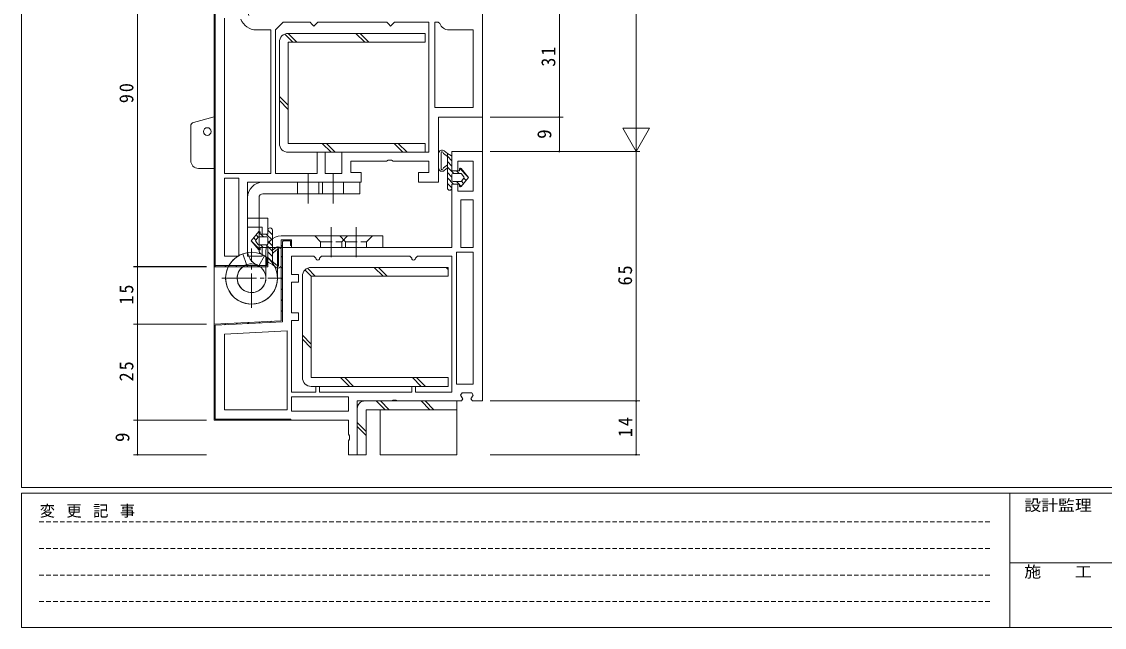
# Model space of a CAD drawing. Units: millimetres on the paper. Extents: x -420 to 373, y -297 to 267.
# Drawn here: x -417.7 to -135.5, y -297 to -139.2 of the extents above; entities that cross this region are included whole.
import ezdxf
from ezdxf.enums import TextEntityAlignment as Align

# ---------------------------------------------------------------- set-up
doc = ezdxf.new("R2010")
doc.units = ezdxf.units.MM
for name, pattern in [('CHAIN2', [12, 9, -1, 1, -1]), ('DASHED1', [1.8, 1.2, -0.6]), ('DASHED3', [4, 3, -1])]:
    doc.linetypes.add(name, pattern=pattern)
for name, color, linetype, lineweight in [('0-1_YKK_ZWAK', 7, 'Continuous', 9), ('0-3_YKK_12', 2, 'Continuous', 9), ('0-4_YKK_D', 6, 'Continuous', 9), ('0-6_YKK_13', 4, 'Continuous', 9), ('0-7_YKK_11', 7, 'Continuous', 9)]:
    doc.layers.add(name, color=color, linetype=linetype, lineweight=lineweight)
doc.styles.add('ＭＳ ゴシック', font='')
doc.styles.get('ＭＳ ゴシック').set_extended_font_data('MS Gothic')

msp = doc.modelspace()

# ---------------------------------------------------------------- linework, layer by layer
at = {"layer": '0-1_YKK_ZWAK'}
for p, q in [((-417.7, -260.6), (-417.7, 264.4)), ((352.3, -260.6), (-417.7, -260.6)), ((-417.7, -297), (-417.7, -262)), ((314.5, -262), (-417.7, -262)), ((-160.1, -262), (-160.1, -297)), ((-160.1, -280.199), (-31.3, -280.199)), ((-417.7, -297), (314.5, -297))]:
    msp.add_line(p, q, dxfattribs=at)
at = {"layer": '0-1_YKK_ZWAK', "linetype": 'DASHED1'}
for p, q in [((-413.101, -269.512), (-164.909, -269.512)), ((-413.101, -276.441), (-164.909, -276.441)), ((-413.101, -283.37), (-164.909, -283.37)), ((-413.101, -290.298), (-164.909, -290.298))]:
    msp.add_line(p, q, dxfattribs=at)
at = {"layer": '0-3_YKK_12'}
for p, q in [((-367.52, 0.813), (-367.52, -218.482)), ((-297.52, 0.813), (-297.52, -173.508))]:
    msp.add_line(p, q, dxfattribs=at)
at = {"layer": '0-4_YKK_D'}
for p, q in [((-257.52, 170.992), (-257.52, -166.008)), ((-387.52, -203.007), (-387.52, -113.007)), ((-277.52, -164.008), (-277.52, -133.008)), ((-257.52, -173.008), (-257.52, -160.883)), ((-295.52, -164.008), (-276.52, -164.008)), ((-295.52, -164.008), (-276.52, -164.008)), ((-277.52, -173.008), (-277.52, -164.008)), ((-257.52, -173.008), (-261.02, -166.945)), ((-254.02, -166.945), (-261.02, -166.945)), ((-257.52, -173.008), (-254.02, -166.945)), ((-295.52, -173.008), (-256.52, -173.008)), ((-295.52, -173.008), (-276.52, -173.008)), ((-295.52, -173.008), (-256.52, -173.008)), ((-257.52, -173.008), (-257.52, -238.008)), ((-369.52, -203.007), (-388.52, -203.007)), ((-369.52, -203.008), (-388.52, -203.008)), ((-387.52, -218.008), (-387.52, -203.008)), ((-369.52, -218.008), (-388.52, -218.008)), ((-369.52, -218.008), (-388.52, -218.008)), ((-387.52, -243.008), (-387.52, -218.008)), ((-295.52, -238.008), (-256.52, -238.008)), ((-295.52, -238.008), (-256.52, -238.008)), ((-257.52, -238.008), (-257.52, -252.008)), ((-369.52, -243.008), (-388.52, -243.008)), ((-369.52, -243.008), (-388.52, -243.008)), ((-387.52, -252.008), (-387.52, -243.008)), ((-369.519, -252.008), (-388.52, -252.008)), ((-295.52, -252.008), (-256.52, -252.008))]:
    msp.add_line(p, q, dxfattribs=at)
for centre, start, end in [((-277.52, -164.008), 90, 270), ((-277.52, -164.008), 90, 270), ((-277.52, -164.008), 270, 90), ((-277.52, -164.008), 270, 90), ((-277.52, -173.008), 90, 270), ((-277.52, -173.008), 270, 90), ((-387.52, -203.007), 90, 270), ((-387.52, -203.008), 90, 270), ((-387.52, -203.007), 270, 90), ((-387.52, -203.008), 270, 90), ((-387.52, -218.008), 90, 270), ((-387.52, -218.008), 90, 270), ((-387.52, -218.008), 270, 90), ((-387.52, -218.008), 270, 90), ((-257.52, -238.008), 90, 270), ((-257.52, -238.008), 90, 270), ((-257.52, -238.008), 270, 90), ((-257.52, -238.008), 270, 90), ((-387.52, -243.008), 90, 270), ((-387.52, -243.008), 90, 270), ((-387.52, -243.008), 270, 90), ((-387.52, -243.008), 270, 90), ((-387.52, -252.008), 90, 270), ((-387.52, -252.008), 270, 90), ((-257.52, -252.008), 90, 270), ((-257.52, -252.008), 270, 90)]:
    msp.add_arc(centre, 0.106, start, end, dxfattribs=at)
at = {"layer": '0-6_YKK_13'}
for p, q in [((-346.994, -144.508), (-349.113, -142.388)), ((-345.932, -144.508), (-348.232, -142.208)), ((-312.52, -142.208), (-348.22, -142.208)), ((-328.256, -144.508), (-330.556, -142.208)), ((-327.194, -144.508), (-329.494, -142.208)), ((-312.52, -144.508), (-312.52, -142.208)), ((-350.52, -144.508), (-350.52, -170.908)), ((-348.22, -144.508), (-312.52, -144.508)), ((-348.22, -170.908), (-348.22, -144.508)), ((-348.22, -160.958), (-350.52, -158.658)), ((-348.22, -162.02), (-350.52, -159.72)), ((-373.619, -175.385), (-373.619, -166.383)), ((-372.878, -165.417), (-367.519, -163.981)), ((-367.519, -177.385), (-367.519, -163.981)), ((-312.52, -170.908), (-348.22, -170.908)), ((-337.032, -173.208), (-339.332, -170.908)), ((-335.971, -173.208), (-338.271, -170.908)), ((-318.294, -173.208), (-320.594, -170.908)), ((-317.232, -173.208), (-319.532, -170.908)), ((-312.52, -173.208), (-312.52, -170.908)), ((-348.22, -173.208), (-312.52, -173.208)), ((-309.02, -177.27), (-309.02, -173.536)), ((-308.32, -177.503), (-308.32, -173.296)), ((-306.721, -174.34), (-307.7, -173.513)), ((-306.721, -182.508), (-306.721, -173.541)), ((-305.521, -175.421), (-306.721, -174.221)), ((-305.521, -174.38), (-305.521, -178.008)), ((-367.519, -177.385), (-371.619, -177.385)), ((-306.721, -176.465), (-307.7, -177.292)), ((-306.721, -177.265), (-307.541, -177.959)), ((-305.521, -176.835), (-306.721, -175.635)), ((-305.062, -178.708), (-306.721, -177.049)), ((-303.521, -177.51), (-303.521, -178.008)), ((-301.385, -179.557), (-303.506, -177.435)), ((-301.221, -179.758), (-303.162, -177.382)), ((-305.521, -179.664), (-306.721, -178.464)), ((-305.091, -181.508), (-306.721, -179.878)), ((-303.521, -178.008), (-305.521, -178.008)), ((-305.521, -179.008), (-305.521, -180.508)), ((-303.254, -178.708), (-305.221, -178.708)), ((-303.648, -178.708), (-304.348, -178.008)), ((-301.221, -179.758), (-303.162, -182.133)), ((-303.022, -178.818), (-302.409, -179.568)), ((-302.409, -179.947), (-303.022, -180.697)), ((-301.84, -180.516), (-302.409, -179.947)), ((-329.519, -181.008), (-354.82, -181.008)), ((-305.522, -182.491), (-306.721, -181.292)), ((-306.376, -183.05), (-306.663, -182.763)), ((-305.521, -181.508), (-305.521, -182.508)), ((-303.521, -181.508), (-305.521, -181.508)), ((-305.221, -180.808), (-303.254, -180.808)), ((-303.677, -181.508), (-304.377, -180.808)), ((-303.521, -181.508), (-303.521, -182.005)), ((-303.112, -182.072), (-303.521, -181.664)), ((-302.476, -181.294), (-303.046, -180.724)), ((-358.82, -198.841), (-358.82, -185.008)), ((-355.82, -198.841), (-355.82, -185.008)), ((-357.825, -196.258), (-355.884, -193.882)), ((-356.57, -194.721), (-356, -195.291)), ((-355.934, -193.943), (-355.525, -194.352)), ((-355.525, -194.508), (-355.525, -194.01)), ((-355.525, -194.508), (-353.525, -194.508)), ((-355.369, -194.508), (-354.669, -195.208)), ((-353.955, -194.508), (-352.325, -196.138)), ((-353.525, -194.508), (-353.525, -193.508)), ((-353.524, -193.524), (-352.325, -194.723)), ((-352.669, -192.965), (-352.382, -193.252)), ((-352.325, -193.508), (-352.325, -202.475)), ((-357.825, -196.258), (-355.884, -198.633)), ((-357.661, -196.459), (-355.539, -198.58)), ((-357.206, -195.5), (-356.637, -196.068)), ((-356.637, -196.068), (-356.024, -195.318)), ((-356.024, -197.197), (-356.637, -196.447)), ((-353.825, -195.208), (-355.792, -195.208)), ((-355.792, -197.308), (-353.825, -197.308)), ((-355.398, -197.308), (-354.698, -198.008)), ((-353.983, -197.308), (-352.325, -198.966)), ((-353.525, -197.008), (-353.525, -195.508)), ((-353.525, -196.352), (-352.325, -197.552)), ((-323.519, -195.008), (-350.019, -195.008)), ((-323.519, -195.008), (-323.519, -198.008)), ((-359.052, -202.484), (-360.078, -199.665)), ((-355.894, -202.76), (-354.394, -200.162)), ((-355.525, -198.008), (-353.525, -198.008)), ((-355.525, -198.505), (-355.525, -198.008)), ((-354.019, -206.008), (-354.019, -199.008)), ((-347.155, -198.008), (-353.892, -198.008)), ((-353.525, -201.635), (-353.525, -198.008)), ((-353.525, -199.18), (-352.325, -200.38)), ((-352.325, -198.75), (-351.499, -198.056)), ((-352.325, -199.55), (-351.341, -198.723)), ((-351.019, -206.008), (-351.019, -199.008)), ((-350.721, -198.512), (-350.721, -202.719)), ((-350.02, -198.745), (-350.02, -202.479)), ((-323.519, -198.008), (-350.019, -198.008)), ((-355.82, -202.841), (-355.82, -202.804)), ((-353.525, -200.594), (-352.325, -201.794)), ((-352.325, -201.675), (-351.341, -202.502)), ((-306.52, -203.208), (-342.22, -203.208)), ((-323.468, -205.508), (-325.768, -203.208)), ((-322.407, -205.508), (-324.707, -203.208)), ((-306.52, -203.717), (-307.03, -203.208)), ((-306.52, -205.508), (-306.52, -203.208)), ((-344.52, -205.508), (-344.52, -231.908)), ((-342.207, -205.508), (-343.84, -203.874)), ((-341.145, -205.508), (-343.218, -203.435)), ((-342.22, -205.508), (-306.52, -205.508)), ((-342.22, -231.908), (-342.22, -205.508)), ((-342.22, -223.171), (-344.52, -220.871)), ((-342.22, -224.232), (-344.52, -221.932)), ((-306.52, -231.908), (-342.22, -231.908)), ((-342.22, -234.208), (-306.52, -234.208)), ((-332.245, -234.208), (-334.545, -231.908)), ((-331.183, -234.208), (-333.483, -231.908)), ((-313.507, -234.208), (-315.807, -231.908)), ((-312.445, -234.208), (-314.745, -231.908)), ((-306.52, -234.208), (-306.52, -231.908)), ((-304.22, -238.008), (-328.22, -238.008)), ((-325.245, -238.008), (-322.945, -240.308)), ((-324.184, -238.008), (-321.884, -240.308)), ((-313.578, -238.008), (-311.278, -240.308)), ((-312.517, -238.008), (-310.217, -240.308)), ((-304.22, -240.308), (-304.22, -238.008)), ((-330.22, -240.008), (-330.22, -252.008)), ((-327.92, -240.308), (-304.22, -240.308)), ((-327.92, -252.008), (-327.92, -240.308)), ((-324.22, -252.008), (-324.22, -240.308)), ((-330.22, -243.638), (-327.92, -245.938)), ((-330.22, -244.7), (-327.92, -247)), ((-330.22, -252.008), (-327.92, -252.008))]:
    msp.add_line(p, q, dxfattribs=at)
at = {"layer": '0-6_YKK_13', "linetype": 'CHAIN2'}
for p, q in [((-343.02, -178.714), (-343.02, -186.508)), ((-336.52, -178.714), (-336.52, -186.508)), ((-337.019, -192.714), (-337.019, -200.508)), ((-330.519, -192.714), (-330.519, -200.508)), ((-357.769, -213.758), (-357.769, -198.258)), ((-357.769, -213.758), (-357.769, -198.258)), ((-365.519, -206.008), (-350.019, -206.008)), ((-365.519, -206.008), (-350.019, -206.008))]:
    msp.add_line(p, q, dxfattribs=at)
at = {"layer": '0-6_YKK_13', "linetype": 'DASHED3'}
for p, q in [((-345.77, -184.008), (-345.77, -181.008)), ((-340.27, -184.008), (-340.27, -181.008)), ((-339.27, -184.008), (-339.27, -181.008)), ((-333.77, -184.008), (-333.77, -181.008)), ((-341.269, -195.008), (-339.769, -196.508)), ((-339.769, -196.508), (-334.269, -196.508)), ((-339.769, -196.508), (-339.769, -198.008)), ((-334.769, -195.008), (-333.269, -196.508)), ((-333.269, -196.508), (-327.769, -196.508)), ((-333.269, -196.508), (-333.269, -198.008))]:
    msp.add_line(p, q, dxfattribs=at)
at = {"layer": '0-6_YKK_13'}
for points in [[(-305.676, -174.117), (-306.721, -173.541), (-307.541, -172.847)], [(-329.519, -181.008), (-329.519, -184.008), (-354.82, -184.008)], [(-353.37, -201.898), (-352.325, -202.475), (-351.499, -203.168)], [(-324.22, -252.008), (-304.22, -252.008), (-304.22, -240.308)]]:
    msp.add_lwpolyline(points, dxfattribs=at)
at = {"layer": '0-6_YKK_13', "linetype": 'DASHED3'}
for points in [[(-332.769, -195.008), (-334.269, -196.508), (-334.269, -198.008)], [(-326.269, -195.008), (-327.769, -196.508), (-327.769, -198.008)]]:
    msp.add_lwpolyline(points, dxfattribs=at)
at = {"layer": '0-6_YKK_13'}
msp.add_circle((-369.319, -167.785), 1, dxfattribs=at)
for centre, radius, start, end in [((-348.22, -144.508), 2.3, 90, 180), ((-372.619, -166.383), 1, 105, 180), ((-348.22, -170.908), 2.3, 180, 270), ((-308.12, -173.536), 0.9, 49.95366, 180), ((-308.12, -173.303), 0.2, 27.55611, 205.27687), ((-307.056, -172.748), 1, 207.55611, 229.95366), ((-305.821, -174.38), 0.3, 0, 61.1134), ((-371.619, -175.385), 2, 180, 270), ((-308.12, -177.27), 0.9, 180, 310.04633), ((-308.12, -177.503), 0.2, 154.72311, 332.44388), ((-307.056, -178.058), 1, 130.04633, 152.44388), ((-303.318, -177.51), 0.202, 39.25259, 180), ((-305.221, -179.008), 0.3, 90, 180), ((-305.221, -180.508), 0.3, 180, 270), ((-303.254, -179.008), 0.3, 39.25259, 90), ((-302.641, -179.758), 0.3, 320.74739, 39.25259), ((-354.82, -185.008), 4, 90, 180), ((-306.121, -182.508), 0.6, 180, 0), ((-303.318, -182.005), 0.202, 180, 320.74739), ((-303.254, -180.508), 0.3, 270, 320.74739), ((-354.82, -185.008), 1, 90, 180), ((-355.727, -194.01), 0.202, 0, 140.74739), ((-352.925, -193.508), 0.6, 0, 180), ((-356.404, -196.258), 0.3, 140.74739, 219.25259), ((-355.792, -195.508), 0.3, 90, 140.74739), ((-355.792, -197.008), 0.3, 219.25259, 270), ((-350.019, -199.008), 4, 90, 180), ((-353.825, -195.508), 0.3, 0, 90), ((-353.825, -197.008), 0.3, 270, 0), ((-357.769, -206.008), 6.75, 59.99998, 0), ((-357.769, -206.008), 6.75, 109.99998, 67.63474), ((-354.82, -198.841), 4, 180, 247.63474), ((-355.727, -198.505), 0.202, 219.25259, 0), ((-354.82, -198.841), 1, 180, 247.63474), ((-350.92, -198.745), 0.9, 0, 130.04633), ((-351.984, -197.957), 1, 310.04633, 332.44388), ((-350.921, -198.512), 0.2, 359.99844, 152.44388), ((-350.019, -199.008), 1, 90, 180), ((-357.769, -206.008), 3.75, 59.99998, 0), ((-357.769, -206.008), 3.75, 109.99998, 67.63474), ((-353.225, -201.635), 0.3, 180, 241.1134), ((-350.92, -202.479), 0.9, 229.95366, 0), ((-351.984, -203.268), 1, 27.55611, 49.95366), ((-350.921, -202.712), 0.2, 207.55611, 1.93042), ((-342.22, -205.508), 2.3, 90, 180), ((-342.22, -231.908), 2.3, 179.99998, 270), ((-328.22, -240.008), 2, 90, 180)]:
    msp.add_arc(centre, radius, start, end, dxfattribs=at)
at = {"layer": '0-7_YKK_11'}
for p, q in [((-364.82, -138.208), (-364.82, -178.708)), ((-367.52, -140.782), (-367.22, -140.482)), ((-310.02, -139.308), (-310.02, -161.508)), ((-367.52, -143.611), (-367.22, -143.311)), ((-351.52, -178.708), (-351.52, -141.26)), ((-367.52, -146.439), (-367.22, -146.139)), ((-367.52, -149.268), (-367.22, -148.968)), ((-367.52, -152.096), (-367.22, -151.796)), ((-367.52, -154.924), (-367.22, -154.624)), ((-367.52, -157.753), (-367.22, -157.453)), ((-367.52, -160.581), (-367.22, -160.281)), ((-367.52, -163.41), (-367.22, -163.11)), ((-367.52, -166.238), (-367.22, -165.938)), ((-367.52, -169.067), (-367.22, -168.767)), ((-367.52, -171.895), (-367.22, -171.595)), ((-367.52, -174.723), (-367.22, -174.423)), ((-367.52, -177.552), (-367.22, -177.252)), ((-367.52, -180.38), (-367.22, -180.08)), ((-361.12, -200.308), (-361.12, -179.908)), ((-367.52, -183.209), (-367.22, -182.909)), ((-367.52, -186.037), (-367.22, -185.737)), ((-303.22, -185.608), (-303.22, -198.008)), ((-367.52, -188.866), (-367.22, -188.566)), ((-367.52, -191.694), (-367.22, -191.394)), ((-367.52, -194.522), (-367.22, -194.222)), ((-367.52, -197.351), (-367.22, -197.051)), ((-350.02, -197.738), (-349.72, -197.438)), ((-349.52, -196.308), (-347.62, -196.308)), ((-348.59, -196.308), (-348.29, -196.008)), ((-367.52, -200.179), (-367.22, -199.879)), ((-350.02, -200.567), (-349.72, -200.267)), ((-305.52, -200.308), (-305.52, -235.708)), ((-304.32, -199.208), (-304.32, -233.608)), ((-367.374, -202.861), (-367.162, -202.649)), ((-364.692, -203.008), (-364.392, -202.708)), ((-361.863, -203.008), (-361.563, -202.708)), ((-359.035, -203.008), (-358.735, -202.708)), ((-356.207, -203.008), (-355.907, -202.708)), ((-353.82, -200.621), (-353.707, -200.508)), ((-350.02, -203.395), (-349.72, -203.095)), ((-350.02, -206.223), (-349.72, -205.923)), ((-350.02, -209.052), (-349.72, -208.752)), ((-350.02, -211.88), (-349.72, -211.58)), ((-350.02, -214.709), (-349.72, -214.409)), ((-352.851, -217.539), (-352.534, -217.222)), ((-364.79, -218.165), (-364.473, -217.848)), ((-361.805, -218.009), (-361.488, -217.692)), ((-358.821, -217.852), (-358.504, -217.535)), ((-355.836, -217.696), (-355.519, -217.379)), ((-348.52, -240.308), (-348.52, -219.716)), ((-367.52, -220.895), (-367.22, -220.595)), ((-367.52, -223.723), (-367.22, -223.423)), ((-367.52, -226.552), (-367.22, -226.252)), ((-367.52, -229.38), (-367.22, -229.08)), ((-367.52, -232.209), (-367.22, -231.909)), ((-367.52, -235.037), (-367.22, -234.737)), ((-332.52, -236.908), (-347.32, -236.908)), ((-367.52, -237.866), (-367.22, -237.566)), ((-367.52, -240.694), (-367.22, -240.394)), ((-367.006, -243.008), (-366.706, -242.708)), ((-364.177, -243.008), (-363.877, -242.708)), ((-361.349, -243.008), (-361.049, -242.708)), ((-358.52, -243.008), (-358.22, -242.708)), ((-355.692, -243.008), (-355.392, -242.708)), ((-352.863, -243.008), (-352.563, -242.708)), ((-350.035, -243.008), (-349.735, -242.708)), ((-347.52, -243.008), (-347.52, -242.708)), ((-367.02, -243.008), (-347.52, -243.008))]:
    msp.add_line(p, q, dxfattribs=at)
for points in [[(-367.52, -203.008), (-367.52, -113.008), (-359.52, -113.008), (-359.52, -118.008), (-361.02, -118.008), (-361.02, -115.708), (-364.82, -115.708), (-364.82, -123.308), (-361.02, -123.308), (-361.02, -121.508), (-359.52, -121.508), (-359.52, -128.008), (-357.63, -131.281), (-357.761, -131.508), (-359.52, -131.508), (-359.52, -134.008), (-358.448, -137.582)], [(-359.52, -113.508), (-359.52, -115.508), (-359.82, -115.508), (-359.82, -113.308), (-367.22, -113.308), (-367.22, -202.708), (-353.82, -202.708), (-353.82, -200.508), (-353.52, -200.508), (-353.52, -202.508)], [(-297.52, -133.008), (-297.52, -164.008), (-309.02, -164.008), (-309.02, -181.008), (-314.22, -181.008), (-314.22, -178.508), (-311.52, -178.508), (-311.52, -175.508), (-320.854, -175.508), (-321.287, -175.258), (-322.153, -175.258), (-322.586, -175.508), (-331.92, -175.508), (-331.92, -178.508), (-329.22, -178.508), (-329.22, -181.008), (-358.82, -181.008), (-358.82, -190.408), (-353.52, -190.408), (-353.52, -194.508), (-355.02, -194.508), (-355.02, -192.708), (-358.82, -192.708), (-358.82, -200.308), (-355.02, -200.308), (-355.02, -198.008), (-353.52, -198.008), (-353.52, -203.008), (-367.52, -203.008)], [(-364.82, -138.208), (-364.82, -178.708), (-352.72, -178.708), (-352.72, -141.308), (-356.532, -141.308)], [(-310.02, -139.308), (-310.02, -161.508), (-300.02, -161.508), (-300.02, -141.308), (-306.32, -141.308)], [(-308.677, -139.641), (-309.149, -139.308), (-310.02, -139.308)], [(-347.52, -242.708), (-367.22, -242.708), (-367.22, -218.292), (-349.72, -217.375), (-349.72, -196.508), (-349.52, -196.308)], [(-349.52, -196.308), (-347.62, -196.308), (-347.62, -197.508), (-347.32, -197.508)], [(-305.52, -200.308), (-305.52, -235.708), (-315.02, -235.708), (-315.02, -234.208), (-316.02, -234.208), (-316.02, -235.708), (-340.02, -235.708), (-340.02, -234.208), (-341.02, -234.208), (-341.02, -235.708), (-347.32, -235.708), (-347.32, -217.008), (-345.52, -217.008), (-345.52, -215.008), (-347.32, -215.008), (-347.32, -207.008), (-345.52, -207.008), (-345.52, -205.008), (-347.32, -205.008), (-347.32, -200.308), (-341.52, -200.308), (-341.02, -200.808)], [(-340.02, -200.808), (-339.52, -200.308), (-316.52, -200.308), (-316.02, -200.808)], [(-315.02, -200.808), (-314.52, -200.308), (-305.52, -200.308)]]:
    msp.add_lwpolyline(points, dxfattribs=at)
for points in [[(-351.52, -178.708), (-351.52, -141.26), (-349.568, -139.308), (-342.52, -139.308), (-342.02, -139.808), (-341.52, -140.308), (-341.02, -139.808), (-340.52, -139.308), (-322.52, -139.308), (-322.02, -139.808), (-321.52, -140.308), (-321.02, -139.808), (-320.52, -139.308), (-311.52, -139.308), (-311.52, -173.208), (-334.22, -173.208), (-334.22, -178.708), (-338.62, -178.708), (-338.62, -173.208), (-340.62, -173.208), (-340.62, -178.708)], [(-297.52, -238.008), (-297.52, -173.008), (-305.52, -173.008), (-305.52, -178.008), (-304.02, -178.008), (-304.02, -175.508), (-300.02, -175.508), (-300.02, -183.308), (-304.02, -183.308), (-304.02, -181.508), (-305.52, -181.508), (-305.52, -198.008), (-347.32, -198.008), (-347.32, -196.008), (-350.02, -196.008), (-350.02, -217.091), (-367.52, -218.008), (-367.52, -243.008), (-332.52, -243.008), (-332.52, -246.642), (-332.27, -247.075), (-332.27, -247.941), (-332.52, -248.374), (-332.52, -252.008), (-330.22, -252.008), (-330.22, -238.008), (-321.386, -238.008), (-320.953, -237.758), (-320.087, -237.758), (-319.654, -238.008), (-303.042, -238.008), (-302.679, -237.444), (-303.261, -236.471), (-302.898, -235.908), (-300.342, -235.908), (-299.979, -236.471), (-300.561, -237.444), (-300.198, -238.008)], [(-361.12, -200.308), (-361.12, -179.908), (-364.82, -179.908), (-364.82, -200.308)], [(-303.22, -185.608), (-303.22, -198.008), (-300.02, -198.008), (-300.02, -185.608)], [(-304.32, -199.208), (-304.32, -233.608), (-300.02, -233.608), (-300.02, -199.208)], [(-348.52, -240.308), (-348.52, -219.716), (-364.82, -220.57), (-364.82, -240.308)], [(-332.52, -236.908), (-347.32, -236.908), (-347.32, -240.708), (-332.52, -240.708)]]:
    msp.add_lwpolyline(points, close=True, dxfattribs=at)
for centre, radius, start, end in [((-356.532, -137.008), 4.3, 200.74236, 270.00002), ((-306.32, -138.808), 2.5, 199.47122, 269.99998), ((-340.52, -200.808), 0.5, 179.99998, 0), ((-315.52, -200.808), 0.5, 179.99998, 0)]:
    msp.add_arc(centre, radius, start, end, dxfattribs=at)

# ---------------------------------------------------------------- texts
at = {"layer": '0-1_YKK_ZWAK', "style": 'ＭＳ ゴシック', "width": 1.1}
for s, p in [('設計監理', (-156.331, -267.533)), ('施\u3000\u3000工', (-156.331, -284.854))]:
    msp.add_text(s, height=2.933, dxfattribs=at).set_placement(p, align=Align.BOTTOM_LEFT)
at = {"layer": '0-1_YKK_ZWAK', "insert": (-412.986, -268.447), "char_height": 2.933, "attachment_point": 7, "style": 'ＭＳ ゴシック'}
msp.add_mtext('\\T1.16;変\\~更\\~記\\~事', dxfattribs=at)
at = {"layer": '0-4_YKK_D', "color": 3, "style": 'ＭＳ ゴシック'}
for p in [(-278.52, -169.708), (-388.52, -248.708)]:
    msp.add_text('9', height=3.666, rotation=90, dxfattribs=at).set_placement(p, align=Align.BOTTOM_LEFT)
at = {"layer": '0-4_YKK_D', "color": 3, "char_height": 3.666, "attachment_point": 7, "rotation": 90, "style": 'ＭＳ ゴシック'}
for s, insert in [('\\T1.21;\\W0.95;31', (-278.52, -150.908)), ('\\T1.21;\\W0.95;90', (-388.52, -160.407)), ('\\T1.21;\\W0.95;65', (-258.52, -207.908)), ('\\T1.21;\\W0.95;15', (-388.52, -212.908)), ('\\T1.21;\\W0.95;25', (-388.52, -232.908)), ('\\T1.21;\\W0.95;14', (-258.52, -247.445))]:
    msp.add_mtext(s, dxfattribs=dict(at, insert=insert))

doc.saveas('drawing.dxf')
